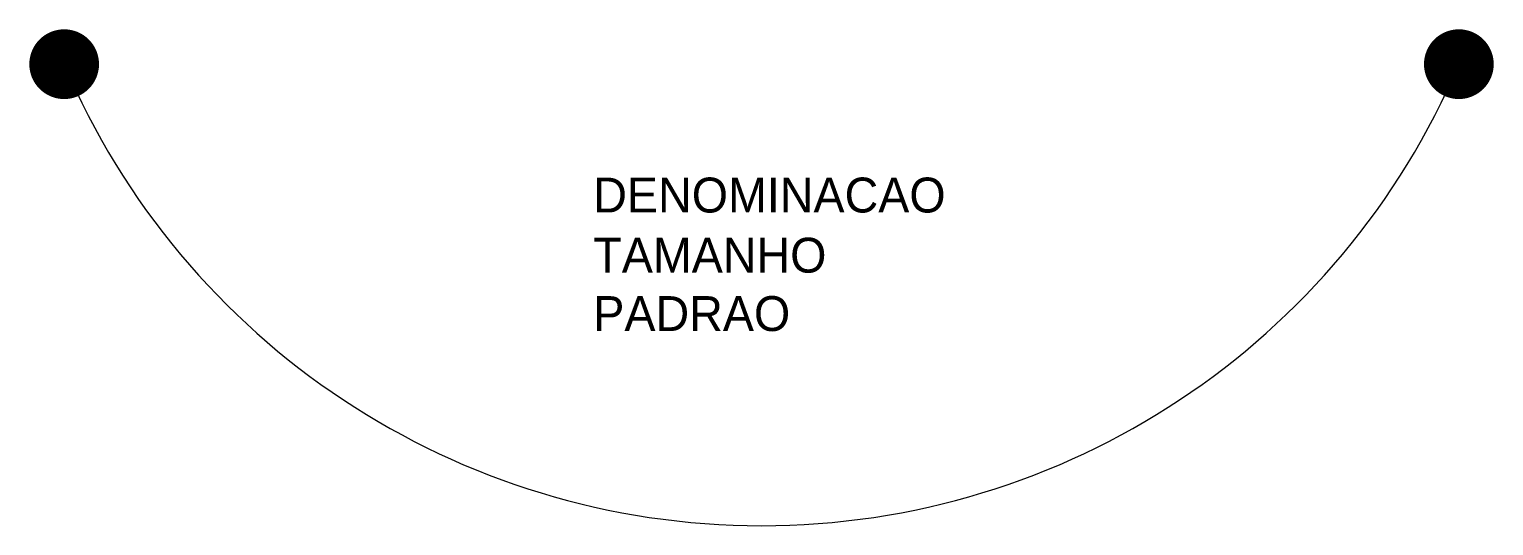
# Model space of a CAD drawing. Extents: x 91 to 301, y 106 to 177.
import ezdxf

# ---------------------------------------------------------------- set-up
doc = ezdxf.new("R2010")
doc.units = 0
doc.layers.add('TUPY', color=3, linetype='CONTINUOUS')

msp = doc.modelspace()

# ---------------------------------------------------------------- linework, layer by layer
at = {"layer": 'TUPY', "color": 0, "const_width": 5}
for points in [[(93.04, 172.15, 1), (98.04, 172.15, 1)], [(293.04, 172.15, 1), (298.04, 172.15, 1)]]:
    msp.add_lwpolyline(points, format="xyb", close=True, dxfattribs=at)
at = {"layer": 'TUPY', "color": 0}
msp.add_arc((195.54, 214.65), 108.66, 203.0248, 336.9752, dxfattribs=at)

# ---------------------------------------------------------------- texts
at = {"layer": 'TUPY', "color": 0, "flags": 1}
for tag, p, s in [('DENOMINACAO', (171.42, 150.89), 'LINHA FLEXIVEL'), ('TAMANHO', (171.42, 142.27), ''), ('PADRAO', (171.42, 133.9), '')]:
    msp.add_attdef(tag, p, s, height=5, dxfattribs=at)

doc.saveas('drawing.dxf')
